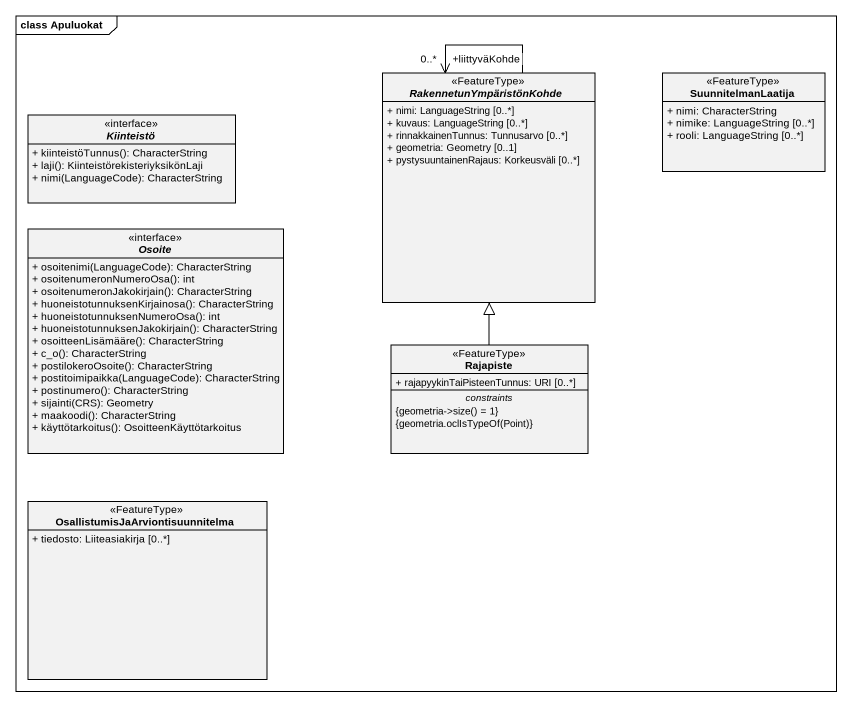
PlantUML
@startuml
mainframe class Apuluokat
hide circle
hide empty members
skinparam classAttributeIconSize 0
interface Kiinteistö {
  + kiinteistöTunnus(): CharacterString
  + laji(): KiinteistörekisteriyksikönLaji
  + nimi(LanguageCode): CharacterString
}
abstract class RakennetunYmpäristönKohde <<FeatureType>> {
  + nimi: LanguageString [0..*]
  + kuvaus: LanguageString [0..*]
  + rinnakkainenTunnus: Tunnusarvo [0..*]
  + geometria: Geometry [0..1]
  + pystysuuntainenRajaus: Korkeusväli [0..*]
}
class SuunnitelmanLaatija <<FeatureType>> {
  + nimi: CharacterString
  + nimike: LanguageString [0..*]
  + rooli: LanguageString [0..*]
}
interface Osoite {
  + osoitenimi(LanguageCode): CharacterString
  + osoitenumeronNumeroOsa(): int
  + osoitenumeronJakokirjain(): CharacterString
  + huoneistotunnuksenKirjainosa(): CharacterString
  + huoneistotunnuksenNumeroOsa(): int
  + huoneistotunnuksenJakokirjain(): CharacterString
  + osoitteenLisämääre(): CharacterString
  + c_o(): CharacterString
  + postilokeroOsoite(): CharacterString
  + postitoimipaikka(LanguageCode): CharacterString
  + postinumero(): CharacterString
  + sijainti(CRS): Geometry
  + maakoodi(): CharacterString
  + käyttötarkoitus(): OsoitteenKäyttötarkoitus
}
class Rajapiste <<FeatureType>> {
  + rajapyykinTaiPisteenTunnus: URI [0..*]
  -- constraints --
  {field} {geometria->size() = 1}
  {field} {geometria.oclIsTypeOf(Point)}
}
class "OsallistumisJaArviontisuunnitelma" as OsallistumisJaArviontisuunni <<FeatureType>> {
  + tiedosto: Liiteasiakirja [0..*]
}
RakennetunYmpäristönKohde --> "+liittyväKohde\n0..*" RakennetunYmpäristönKohde
Rajapiste -up-|> RakennetunYmpäristönKohde
@enduml
